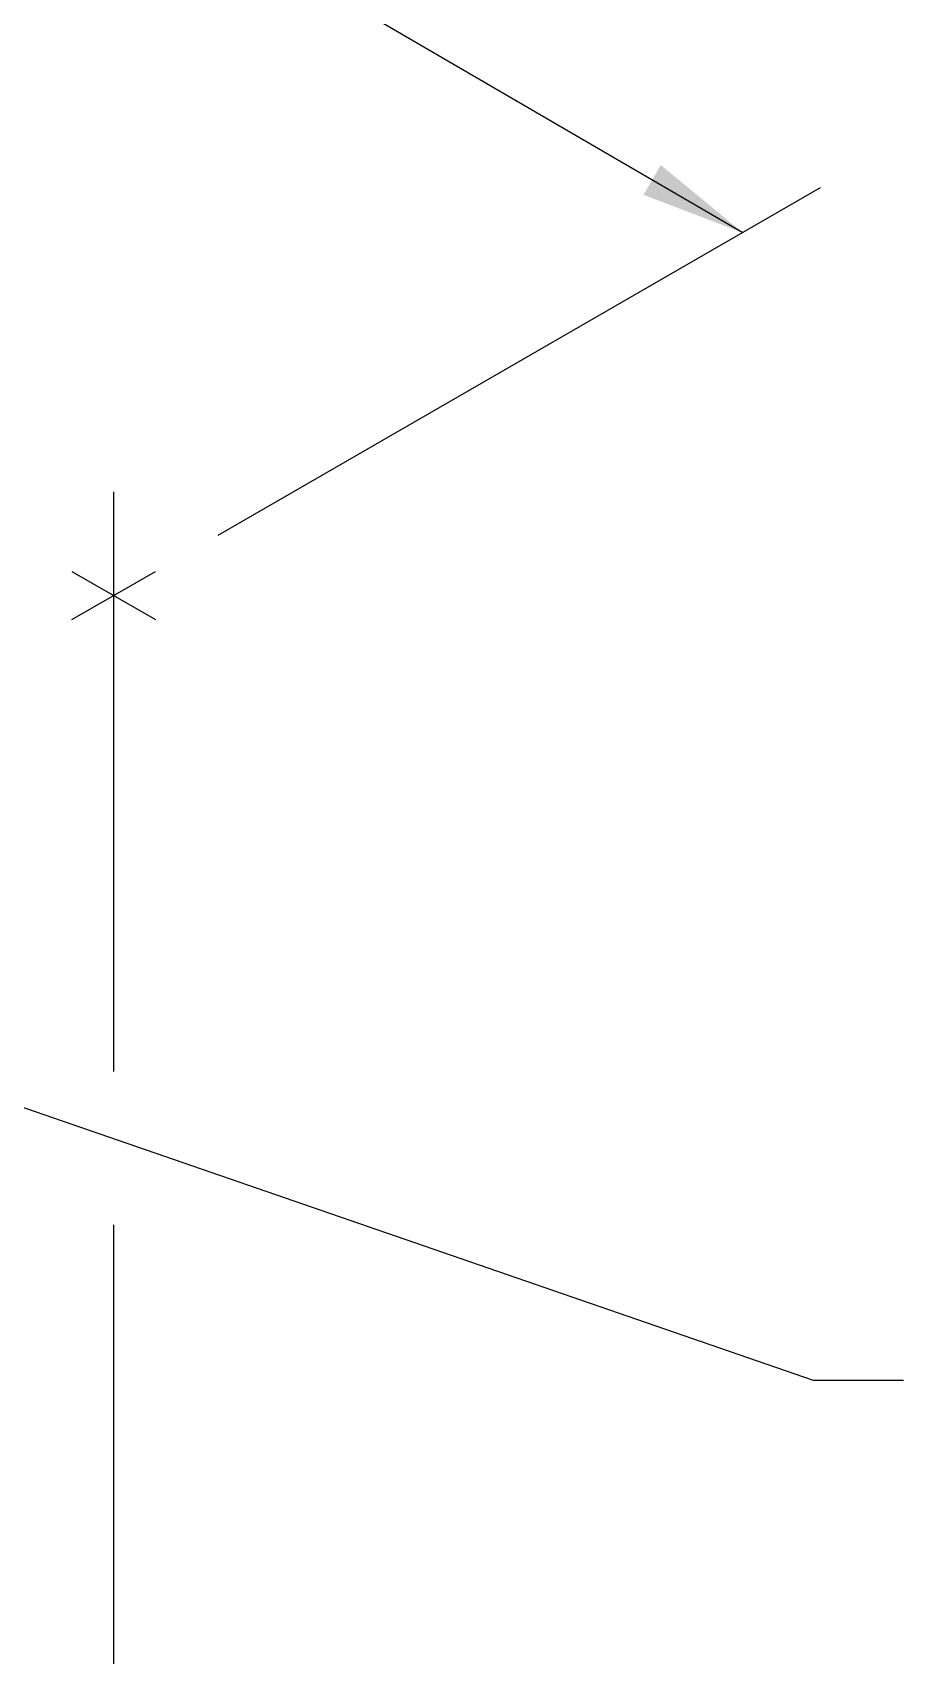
# Model space of a CAD drawing. Extents: x 0 to 51, y 0 to 66.
# Drawn here: x 24.57 to 29.56, y 52.06 to 61.35 of the extents above; entities that cross this region are included whole.
import ezdxf

# ---------------------------------------------------------------- set-up
doc = ezdxf.new("R2010")
doc.units = 0
doc.header["$LTSCALE"] = 1.5
doc.header["$MEASUREMENT"] = 0
doc.layers.add('TEXT', color=7, linetype='CONTINUOUS')
doc.styles.add('DETAILS', font='sanss___.ttf', dxfattribs={"height": 1})
doc.dimstyles.new('TYVEKDETAILS', dxfattribs={"dimscale": 6, "dimtxt": 1.5, "dimasz": 0.1, "dimexe": 0.75, "dimexo": 0.75, "dimgap": 0.75, "dimtad": 0, "dimtih": 1, "dimtoh": 1, "dimdec": 4, "dimzin": 0, "dimtxsty": 'DETAILS', "dimcen": 0.0625, "dimazin": 3, "dimtfac": 1, "dimtdec": 4, "dimtofl": 0, "dimtmove": 0, "dimatfit": 3, "dimtolj": 1, "dimtzin": 0})

msp = doc.modelspace()

# ---------------------------------------------------------------- linework, layer by layer
at = {"layer": 'TEXT'}
for p, q in [((25.63495828930974, 58.46828198254766), (29.08156887485272, 60.45818353190269)), ((25.03806398235378, 55.39832657317805), (25.03806398235378, 58.71647360014081)), ((24.79895426531517, 57.98561483425079), (25.2771736993924, 58.26171495324697)), ((24.79895426531517, 58.26171495324697), (25.2771736993924, 57.98561483425078)), ((25.03806398235378, 51.20364545126826), (25.03806398235378, 54.52179247823101))]:
    msp.add_line(p, q, dxfattribs=at)

# ---------------------------------------------------------------- leaders
for points in [[(28.63699901207869, 60.19986812790795), (25.94677820255211, 61.76693926884946)], [(18.718358457699, 57.1984606705558), (29.0392240127164, 53.63191529003895), (29.55677672847857, 53.63191529003895)]]:
    msp.add_leader(points, dimstyle='TYVEKDETAILS', override={"dimfxl": 3}, dxfattribs=at)

doc.saveas('drawing.dxf')
